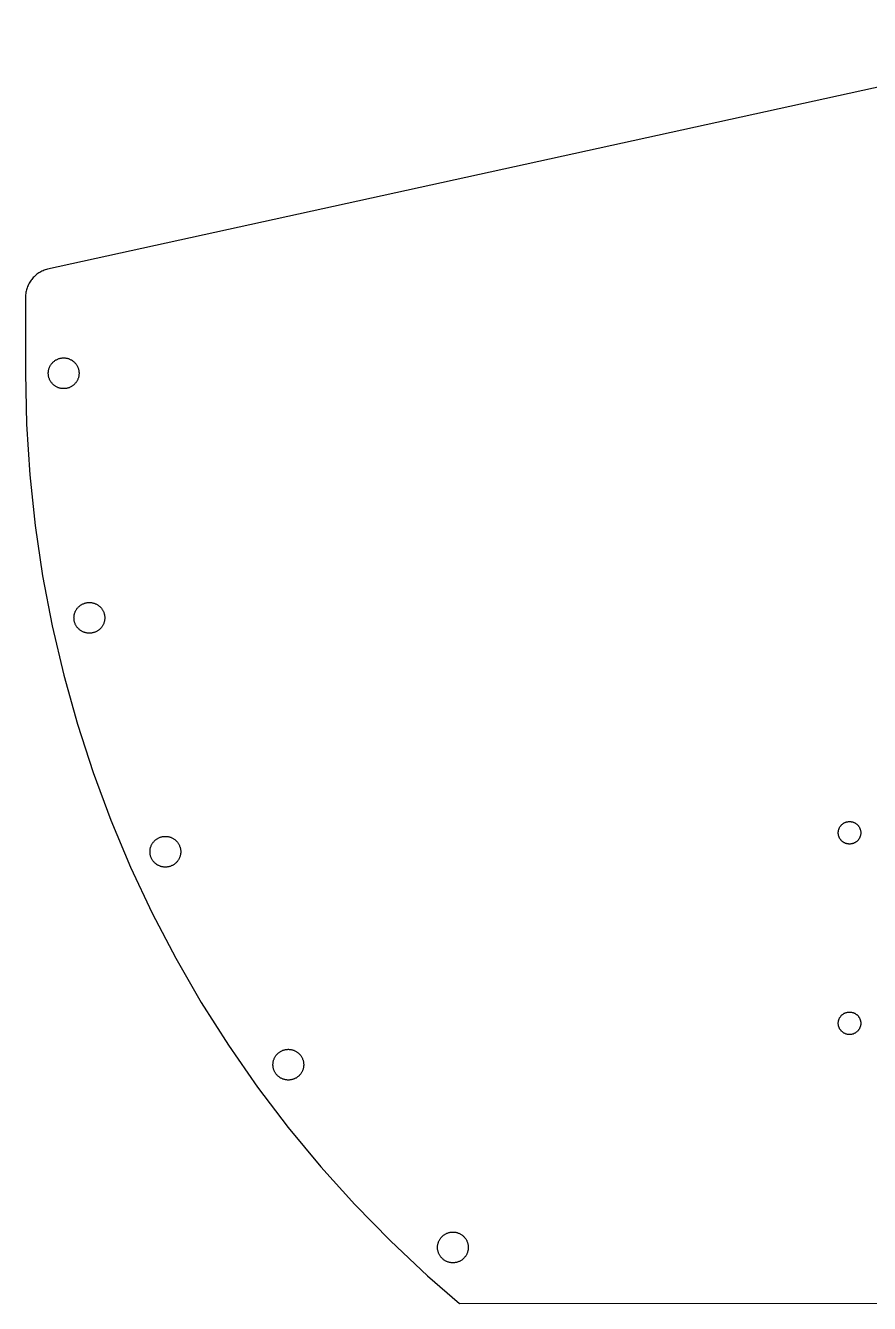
# Model space of a CAD drawing. Header units: metres. Extents: x -6.38 to 2.38, y -4.88 to 1.87.
# Drawn here: x -6.38 to -1.95, y -4.88 to 1.83 of the extents above; entities that cross this region are included whole.
import ezdxf

# ---------------------------------------------------------------- set-up
doc = ezdxf.new("R2010")
doc.units = ezdxf.units.M

msp = doc.modelspace()

# ---------------------------------------------------------------- linework, layer by layer
for p, q in [((-0.4281, 1.8255), (-6.2592, 0.546)), ((-6.2831, 0.5383), (-6.2889, 0.5357)), ((-6.2773, 0.5406), (-6.2831, 0.5383)), ((-6.2713, 0.5426), (-6.2773, 0.5406)), ((-6.2653, 0.5445), (-6.2713, 0.5426)), ((-6.2592, 0.546), (-6.2653, 0.5445)), ((-6.3564, 0.4723), (-6.3593, 0.4667)), ((-6.3533, 0.4777), (-6.3564, 0.4723)), ((-6.3499, 0.483), (-6.3533, 0.4777)), ((-6.3463, 0.4882), (-6.3499, 0.483)), ((-6.3425, 0.4932), (-6.3463, 0.4882)), ((-6.3385, 0.498), (-6.3425, 0.4932)), ((-6.3343, 0.5027), (-6.3385, 0.498)), ((-6.3299, 0.5072), (-6.3343, 0.5027)), ((-6.3254, 0.5115), (-6.3299, 0.5072)), ((-6.3206, 0.5156), (-6.3254, 0.5115)), ((-6.3157, 0.5195), (-6.3206, 0.5156)), ((-6.3106, 0.5232), (-6.3157, 0.5195)), ((-6.3054, 0.5266), (-6.3106, 0.5232)), ((-6.3, 0.5299), (-6.3054, 0.5266)), ((-6.2945, 0.5329), (-6.3, 0.5299)), ((-6.2889, 0.5357), (-6.2945, 0.5329)), ((-6.3749, 0.4063), (-6.375, 0.4)), ((-6.3745, 0.4125), (-6.3749, 0.4063)), ((-6.3738, 0.4188), (-6.3745, 0.4125)), ((-6.3729, 0.425), (-6.3738, 0.4188)), ((-6.3717, 0.4312), (-6.3729, 0.425)), ((-6.3703, 0.4373), (-6.3717, 0.4312)), ((-6.3686, 0.4433), (-6.3703, 0.4373)), ((-6.3666, 0.4493), (-6.3686, 0.4433)), ((-6.3645, 0.4552), (-6.3666, 0.4493)), ((-6.362, 0.461), (-6.3645, 0.4552)), ((-6.3593, 0.4667), (-6.362, 0.461)), ((-6.375, 0.4), (-6.375, 0)), ((-6.221, 0.0663), (-6.2182, 0.0681)), ((-6.2182, 0.0681), (-6.2153, 0.0699)), ((-6.2153, 0.0699), (-6.2124, 0.0715)), ((-6.2124, 0.0715), (-6.2093, 0.073)), ((-6.2093, 0.073), (-6.2063, 0.0744)), ((-6.2063, 0.0744), (-6.2031, 0.0756)), ((-6.2031, 0.0756), (-6.1999, 0.0768)), ((-6.1999, 0.0768), (-6.1967, 0.0777)), ((-6.1967, 0.0777), (-6.1934, 0.0786)), ((-6.1934, 0.0786), (-6.1901, 0.0793)), ((-6.1901, 0.0793), (-6.1868, 0.0798)), ((-6.1868, 0.0798), (-6.1834, 0.0803)), ((-6.1834, 0.0803), (-6.18, 0.0805)), ((-6.18, 0.0805), (-6.1767, 0.0807)), ((-6.1767, 0.0807), (-6.1733, 0.0807)), ((-6.1733, 0.0807), (-6.1699, 0.0805)), ((-6.1699, 0.0805), (-6.1665, 0.0803)), ((-6.1665, 0.0803), (-6.1632, 0.0798)), ((-6.1632, 0.0798), (-6.1599, 0.0793)), ((-6.1599, 0.0793), (-6.1566, 0.0786)), ((-6.1566, 0.0786), (-6.1533, 0.0777)), ((-6.1533, 0.0777), (-6.1501, 0.0768)), ((-6.1501, 0.0768), (-6.1469, 0.0756)), ((-6.1469, 0.0756), (-6.1437, 0.0744)), ((-6.1437, 0.0744), (-6.1406, 0.073)), ((-6.1406, 0.073), (-6.1376, 0.0715)), ((-6.1376, 0.0715), (-6.1346, 0.0699)), ((-6.1346, 0.0699), (-6.1317, 0.0681)), ((-6.1317, 0.0681), (-6.1289, 0.0663)), ((-6.375, 0), (-6.3694, -0.267)), ((-6.2557, 0), (-6.2556, 0.0034)), ((-6.2556, -0.0034), (-6.2557, 0)), ((-6.2556, 0.0034), (-6.2554, 0.0067)), ((-6.2554, 0.0067), (-6.2551, 0.0101)), ((-6.2551, 0.0101), (-6.2546, 0.0135)), ((-6.2546, 0.0135), (-6.2539, 0.0168)), ((-6.2539, 0.0168), (-6.2532, 0.0201)), ((-6.2532, 0.0201), (-6.2523, 0.0233)), ((-6.2523, 0.0233), (-6.2512, 0.0265)), ((-6.2512, 0.0265), (-6.25, 0.0297)), ((-6.25, 0.0297), (-6.2487, 0.0328)), ((-6.2487, 0.0328), (-6.2473, 0.0359)), ((-6.2473, 0.0359), (-6.2457, 0.0389)), ((-6.2457, 0.0389), (-6.244, 0.0418)), ((-6.244, 0.0418), (-6.2422, 0.0447)), ((-6.2422, 0.0447), (-6.2403, 0.0474)), ((-6.2403, 0.0474), (-6.2382, 0.0501)), ((-6.2382, 0.0501), (-6.2361, 0.0527)), ((-6.2361, 0.0527), (-6.2338, 0.0552)), ((-6.2338, 0.0552), (-6.2315, 0.0577)), ((-6.2315, 0.0577), (-6.229, 0.06)), ((-6.229, 0.06), (-6.2264, 0.0622)), ((-6.2264, 0.0622), (-6.2238, 0.0643)), ((-6.2238, 0.0643), (-6.221, 0.0663)), ((-6.1289, 0.0663), (-6.1262, 0.0643)), ((-6.1262, 0.0643), (-6.1235, 0.0622)), ((-6.1235, 0.0622), (-6.121, 0.06)), ((-6.121, 0.06), (-6.1185, 0.0577)), ((-6.1185, 0.0577), (-6.1162, 0.0552)), ((-6.1162, 0.0552), (-6.1139, 0.0527)), ((-6.1139, 0.0527), (-6.1117, 0.0501)), ((-6.1117, 0.0501), (-6.1097, 0.0474)), ((-6.1097, 0.0474), (-6.1078, 0.0447)), ((-6.1078, 0.0447), (-6.106, 0.0418)), ((-6.106, 0.0418), (-6.1043, 0.0389)), ((-6.1043, 0.0389), (-6.1027, 0.0359)), ((-6.1027, 0.0359), (-6.1013, 0.0328)), ((-6.1013, 0.0328), (-6.0999, 0.0297)), ((-6.0999, 0.0297), (-6.0988, 0.0265)), ((-6.0988, 0.0265), (-6.0977, 0.0233)), ((-6.0977, 0.0233), (-6.0968, 0.0201)), ((-6.0968, 0.0201), (-6.096, 0.0168)), ((-6.096, 0.0168), (-6.0954, 0.0135)), ((-6.0954, 0.0135), (-6.0949, 0.0101)), ((-6.0949, 0.0101), (-6.0946, 0.0067)), ((-6.0946, 0.0067), (-6.0944, 0.0034)), ((-6.0944, 0.0034), (-6.0943, 0)), ((-6.0943, 0), (-6.0944, -0.0034)), ((-6.2554, -0.0067), (-6.2556, -0.0034)), ((-6.2551, -0.0101), (-6.2554, -0.0067)), ((-6.2546, -0.0135), (-6.2551, -0.0101)), ((-6.2539, -0.0168), (-6.2546, -0.0135)), ((-6.2532, -0.0201), (-6.2539, -0.0168)), ((-6.2523, -0.0233), (-6.2532, -0.0201)), ((-6.2512, -0.0265), (-6.2523, -0.0233)), ((-6.25, -0.0297), (-6.2512, -0.0265)), ((-6.2487, -0.0328), (-6.25, -0.0297)), ((-6.2473, -0.0359), (-6.2487, -0.0328)), ((-6.2457, -0.0389), (-6.2473, -0.0359)), ((-6.244, -0.0418), (-6.2457, -0.0389)), ((-6.2422, -0.0447), (-6.244, -0.0418)), ((-6.2403, -0.0474), (-6.2422, -0.0447)), ((-6.2382, -0.0501), (-6.2403, -0.0474)), ((-6.2361, -0.0527), (-6.2382, -0.0501)), ((-6.2338, -0.0552), (-6.2361, -0.0527)), ((-6.2315, -0.0577), (-6.2338, -0.0552)), ((-6.229, -0.06), (-6.2315, -0.0577)), ((-6.2264, -0.0622), (-6.229, -0.06)), ((-6.2238, -0.0643), (-6.2264, -0.0622)), ((-6.221, -0.0663), (-6.2238, -0.0643)), ((-6.2182, -0.0681), (-6.221, -0.0663)), ((-6.1289, -0.0663), (-6.1317, -0.0681)), ((-6.1262, -0.0643), (-6.1289, -0.0663)), ((-6.1235, -0.0622), (-6.1262, -0.0643)), ((-6.121, -0.06), (-6.1235, -0.0622)), ((-6.1185, -0.0577), (-6.121, -0.06)), ((-6.1162, -0.0552), (-6.1185, -0.0577)), ((-6.1139, -0.0527), (-6.1162, -0.0552)), ((-6.1117, -0.0501), (-6.1139, -0.0527)), ((-6.1097, -0.0474), (-6.1117, -0.0501)), ((-6.1078, -0.0447), (-6.1097, -0.0474)), ((-6.106, -0.0418), (-6.1078, -0.0447)), ((-6.1043, -0.0389), (-6.106, -0.0418)), ((-6.1027, -0.0359), (-6.1043, -0.0389)), ((-6.1013, -0.0328), (-6.1027, -0.0359)), ((-6.0999, -0.0297), (-6.1013, -0.0328)), ((-6.0988, -0.0265), (-6.0999, -0.0297)), ((-6.0977, -0.0233), (-6.0988, -0.0265)), ((-6.0968, -0.0201), (-6.0977, -0.0233)), ((-6.096, -0.0168), (-6.0968, -0.0201)), ((-6.0954, -0.0135), (-6.096, -0.0168)), ((-6.0949, -0.0101), (-6.0954, -0.0135)), ((-6.0946, -0.0067), (-6.0949, -0.0101)), ((-6.0944, -0.0034), (-6.0946, -0.0067)), ((-6.2153, -0.0699), (-6.2182, -0.0681)), ((-6.2124, -0.0715), (-6.2153, -0.0699)), ((-6.2093, -0.073), (-6.2124, -0.0715)), ((-6.2063, -0.0744), (-6.2093, -0.073)), ((-6.2031, -0.0756), (-6.2063, -0.0744)), ((-6.1999, -0.0768), (-6.2031, -0.0756)), ((-6.1967, -0.0777), (-6.1999, -0.0768)), ((-6.1934, -0.0786), (-6.1967, -0.0777)), ((-6.1901, -0.0793), (-6.1934, -0.0786)), ((-6.1868, -0.0798), (-6.1901, -0.0793)), ((-6.1834, -0.0803), (-6.1868, -0.0798)), ((-6.18, -0.0805), (-6.1834, -0.0803)), ((-6.1767, -0.0807), (-6.18, -0.0805)), ((-6.1733, -0.0807), (-6.1767, -0.0807)), ((-6.1699, -0.0805), (-6.1733, -0.0807)), ((-6.1665, -0.0803), (-6.1699, -0.0805)), ((-6.1632, -0.0798), (-6.1665, -0.0803)), ((-6.1599, -0.0793), (-6.1632, -0.0798)), ((-6.1566, -0.0786), (-6.1599, -0.0793)), ((-6.1533, -0.0777), (-6.1566, -0.0786)), ((-6.1501, -0.0768), (-6.1533, -0.0777)), ((-6.1469, -0.0756), (-6.1501, -0.0768)), ((-6.1437, -0.0744), (-6.1469, -0.0756)), ((-6.1406, -0.073), (-6.1437, -0.0744)), ((-6.1376, -0.0715), (-6.1406, -0.073)), ((-6.1346, -0.0699), (-6.1376, -0.0715)), ((-6.1317, -0.0681), (-6.1346, -0.0699)), ((-6.3694, -0.267), (-6.3526, -0.5334)), ((-6.3526, -0.5334), (-6.3247, -0.799)), ((-6.3247, -0.799), (-6.2857, -1.0631)), ((-6.2857, -1.0631), (-6.2357, -1.3254)), ((-6.0682, -1.2082), (-6.065, -1.2071)), ((-6.065, -1.2071), (-6.0617, -1.2061)), ((-6.0617, -1.2061), (-6.0585, -1.2053)), ((-6.0585, -1.2053), (-6.0552, -1.2046)), ((-6.0552, -1.2046), (-6.0518, -1.204)), ((-6.0518, -1.204), (-6.0485, -1.2036)), ((-6.0485, -1.2036), (-6.0451, -1.2033)), ((-6.0451, -1.2033), (-6.0418, -1.2032)), ((-6.0418, -1.2032), (-6.0384, -1.2032)), ((-6.0384, -1.2032), (-6.035, -1.2033)), ((-6.035, -1.2033), (-6.0316, -1.2036)), ((-6.0316, -1.2036), (-6.0283, -1.204)), ((-6.0283, -1.204), (-6.0249, -1.2046)), ((-6.0249, -1.2046), (-6.0216, -1.2053)), ((-6.0216, -1.2053), (-6.0184, -1.2061)), ((-6.0184, -1.2061), (-6.0151, -1.2071)), ((-6.0151, -1.2071), (-6.0119, -1.2082)), ((-6.1205, -1.2771), (-6.1201, -1.2737)), ((-6.1201, -1.2737), (-6.1196, -1.2704)), ((-6.1196, -1.2704), (-6.119, -1.2671)), ((-6.119, -1.2671), (-6.1182, -1.2638)), ((-6.1182, -1.2638), (-6.1173, -1.2605)), ((-6.1173, -1.2605), (-6.1163, -1.2573)), ((-6.1163, -1.2573), (-6.1151, -1.2541)), ((-6.1151, -1.2541), (-6.1138, -1.251)), ((-6.1138, -1.251), (-6.1124, -1.248)), ((-6.1124, -1.248), (-6.1108, -1.245)), ((-6.1108, -1.245), (-6.1091, -1.242)), ((-6.1091, -1.242), (-6.1073, -1.2392)), ((-6.1073, -1.2392), (-6.1053, -1.2364)), ((-6.1053, -1.2364), (-6.1033, -1.2337)), ((-6.1033, -1.2337), (-6.1011, -1.2311)), ((-6.1011, -1.2311), (-6.0989, -1.2286)), ((-6.0989, -1.2286), (-6.0965, -1.2262)), ((-6.0965, -1.2262), (-6.0941, -1.2239)), ((-6.0941, -1.2239), (-6.0915, -1.2217)), ((-6.0915, -1.2217), (-6.0888, -1.2196)), ((-6.0888, -1.2196), (-6.0861, -1.2176)), ((-6.0861, -1.2176), (-6.0833, -1.2157)), ((-6.0833, -1.2157), (-6.0804, -1.214)), ((-6.0804, -1.214), (-6.0774, -1.2123)), ((-6.0774, -1.2123), (-6.0744, -1.2108)), ((-6.0744, -1.2108), (-6.0713, -1.2094)), ((-6.0713, -1.2094), (-6.0682, -1.2082)), ((-6.0119, -1.2082), (-6.0088, -1.2094)), ((-6.0088, -1.2094), (-6.0057, -1.2108)), ((-6.0057, -1.2108), (-6.0027, -1.2123)), ((-6.0027, -1.2123), (-5.9997, -1.214)), ((-5.9997, -1.214), (-5.9968, -1.2157)), ((-5.9968, -1.2157), (-5.994, -1.2176)), ((-5.994, -1.2176), (-5.9913, -1.2196)), ((-5.9913, -1.2196), (-5.9886, -1.2217)), ((-5.9886, -1.2217), (-5.986, -1.2239)), ((-5.986, -1.2239), (-5.9836, -1.2262)), ((-5.9836, -1.2262), (-5.9812, -1.2286)), ((-5.9812, -1.2286), (-5.979, -1.2311)), ((-5.979, -1.2311), (-5.9768, -1.2337)), ((-5.9768, -1.2337), (-5.9748, -1.2364)), ((-5.9748, -1.2364), (-5.9728, -1.2392)), ((-5.9728, -1.2392), (-5.971, -1.242)), ((-5.971, -1.242), (-5.9693, -1.245)), ((-5.9693, -1.245), (-5.9678, -1.248)), ((-5.9678, -1.248), (-5.9663, -1.251)), ((-5.9663, -1.251), (-5.965, -1.2541)), ((-5.965, -1.2541), (-5.9638, -1.2573)), ((-5.9638, -1.2573), (-5.9628, -1.2605)), ((-5.9628, -1.2605), (-5.9619, -1.2638)), ((-5.9619, -1.2638), (-5.9611, -1.2671)), ((-5.9611, -1.2671), (-5.9605, -1.2704)), ((-5.9605, -1.2704), (-5.96, -1.2737)), ((-5.96, -1.2737), (-5.9596, -1.2771)), ((-6.2357, -1.3254), (-6.1747, -1.5854)), ((-6.1208, -1.2838), (-6.1207, -1.2805)), ((-6.1207, -1.2872), (-6.1208, -1.2838)), ((-6.1207, -1.2805), (-6.1205, -1.2771)), ((-6.1205, -1.2906), (-6.1207, -1.2872)), ((-6.1201, -1.294), (-6.1205, -1.2906)), ((-6.1196, -1.2973), (-6.1201, -1.294)), ((-6.119, -1.3006), (-6.1196, -1.2973)), ((-6.1182, -1.3039), (-6.119, -1.3006)), ((-6.1173, -1.3072), (-6.1182, -1.3039)), ((-6.1163, -1.3104), (-6.1173, -1.3072)), ((-6.1151, -1.3135), (-6.1163, -1.3104)), ((-6.1138, -1.3167), (-6.1151, -1.3135)), ((-6.1124, -1.3197), (-6.1138, -1.3167)), ((-6.1108, -1.3227), (-6.1124, -1.3197)), ((-6.1091, -1.3256), (-6.1108, -1.3227)), ((-6.1073, -1.3285), (-6.1091, -1.3256)), ((-6.1053, -1.3313), (-6.1073, -1.3285)), ((-6.1033, -1.334), (-6.1053, -1.3313)), ((-6.1011, -1.3366), (-6.1033, -1.334)), ((-6.0989, -1.3391), (-6.1011, -1.3366)), ((-6.0965, -1.3415), (-6.0989, -1.3391)), ((-6.0941, -1.3438), (-6.0965, -1.3415)), ((-5.9836, -1.3415), (-5.986, -1.3438)), ((-5.9812, -1.3391), (-5.9836, -1.3415)), ((-5.979, -1.3366), (-5.9812, -1.3391)), ((-5.9768, -1.334), (-5.979, -1.3366)), ((-5.9748, -1.3313), (-5.9768, -1.334)), ((-5.9728, -1.3285), (-5.9748, -1.3313)), ((-5.971, -1.3256), (-5.9728, -1.3285)), ((-5.9693, -1.3227), (-5.971, -1.3256)), ((-5.9678, -1.3197), (-5.9693, -1.3227)), ((-5.9663, -1.3167), (-5.9678, -1.3197)), ((-5.965, -1.3135), (-5.9663, -1.3167)), ((-5.9638, -1.3104), (-5.965, -1.3135)), ((-5.9628, -1.3072), (-5.9638, -1.3104)), ((-5.9619, -1.3039), (-5.9628, -1.3072)), ((-5.9611, -1.3006), (-5.9619, -1.3039)), ((-5.9605, -1.2973), (-5.9611, -1.3006)), ((-5.96, -1.294), (-5.9605, -1.2973)), ((-5.9596, -1.2906), (-5.96, -1.294)), ((-5.9596, -1.2771), (-5.9594, -1.2805)), ((-5.9594, -1.2872), (-5.9596, -1.2906)), ((-5.9594, -1.2805), (-5.9593, -1.2838)), ((-5.9593, -1.2838), (-5.9594, -1.2872)), ((-6.0915, -1.346), (-6.0941, -1.3438)), ((-6.0888, -1.3481), (-6.0915, -1.346)), ((-6.0861, -1.3501), (-6.0888, -1.3481)), ((-6.0833, -1.352), (-6.0861, -1.3501)), ((-6.0804, -1.3537), (-6.0833, -1.352)), ((-6.0774, -1.3554), (-6.0804, -1.3537)), ((-6.0744, -1.3569), (-6.0774, -1.3554)), ((-6.0713, -1.3582), (-6.0744, -1.3569)), ((-6.0682, -1.3595), (-6.0713, -1.3582)), ((-6.065, -1.3606), (-6.0682, -1.3595)), ((-6.0617, -1.3616), (-6.065, -1.3606)), ((-6.0585, -1.3624), (-6.0617, -1.3616)), ((-6.0552, -1.3631), (-6.0585, -1.3624)), ((-6.0518, -1.3637), (-6.0552, -1.3631)), ((-6.0485, -1.3641), (-6.0518, -1.3637)), ((-6.0451, -1.3644), (-6.0485, -1.3641)), ((-6.0418, -1.3645), (-6.0451, -1.3644)), ((-6.0384, -1.3645), (-6.0418, -1.3645)), ((-6.035, -1.3644), (-6.0384, -1.3645)), ((-6.0316, -1.3641), (-6.035, -1.3644)), ((-6.0283, -1.3637), (-6.0316, -1.3641)), ((-6.0249, -1.3631), (-6.0283, -1.3637)), ((-6.0216, -1.3624), (-6.0249, -1.3631)), ((-6.0184, -1.3616), (-6.0216, -1.3624)), ((-6.0151, -1.3606), (-6.0184, -1.3616)), ((-6.0119, -1.3595), (-6.0151, -1.3606)), ((-6.0088, -1.3582), (-6.0119, -1.3595)), ((-6.0057, -1.3569), (-6.0088, -1.3582)), ((-6.0027, -1.3554), (-6.0057, -1.3569)), ((-5.9997, -1.3537), (-6.0027, -1.3554)), ((-5.9968, -1.352), (-5.9997, -1.3537)), ((-5.994, -1.3501), (-5.9968, -1.352)), ((-5.9913, -1.3481), (-5.994, -1.3501)), ((-5.9886, -1.346), (-5.9913, -1.3481)), ((-5.986, -1.3438), (-5.9886, -1.346)), ((-6.1747, -1.5854), (-6.1029, -1.8426)), ((-6.1029, -1.8426), (-6.0204, -2.0965)), ((-6.0204, -2.0965), (-5.9273, -2.3468)), ((-5.9273, -2.3468), (-5.8238, -2.5929)), ((-2.109, -2.4098), (-2.1088, -2.4074)), ((-2.109, -2.4123), (-2.109, -2.4098)), ((-2.109, -2.4148), (-2.109, -2.4123)), ((-2.1088, -2.4172), (-2.109, -2.4148)), ((-2.1088, -2.4074), (-2.1086, -2.4049)), ((-2.1086, -2.4049), (-2.1082, -2.4024)), ((-2.1082, -2.4024), (-2.1078, -2.4)), ((-2.1078, -2.4), (-2.1072, -2.3976)), ((-2.1072, -2.3976), (-2.1065, -2.3952)), ((-2.1065, -2.3952), (-2.1058, -2.3929)), ((-2.1058, -2.3929), (-2.1049, -2.3906)), ((-2.1049, -2.3906), (-2.1039, -2.3883)), ((-2.1039, -2.3883), (-2.1029, -2.386)), ((-2.1029, -2.386), (-2.1018, -2.3838)), ((-2.1018, -2.3838), (-2.1005, -2.3817)), ((-2.1005, -2.3817), (-2.0992, -2.3796)), ((-2.0992, -2.3796), (-2.0978, -2.3776)), ((-2.0978, -2.3776), (-2.0963, -2.3756)), ((-2.0963, -2.3756), (-2.0947, -2.3737)), ((-2.0947, -2.3737), (-2.093, -2.3719)), ((-2.093, -2.3719), (-2.0913, -2.3701)), ((-2.0913, -2.3701), (-2.0895, -2.3684)), ((-2.0895, -2.3684), (-2.0876, -2.3668)), ((-2.0876, -2.3668), (-2.0857, -2.3653)), ((-2.0857, -2.3653), (-2.0837, -2.3638)), ((-2.0837, -2.3638), (-2.0816, -2.3624)), ((-2.0816, -2.3624), (-2.0795, -2.3611)), ((-2.0795, -2.3611), (-2.0774, -2.3599)), ((-2.0774, -2.3599), (-2.0751, -2.3589)), ((-2.0751, -2.3589), (-2.0729, -2.3579)), ((-2.0729, -2.3579), (-2.0706, -2.3569)), ((-2.0706, -2.3569), (-2.0682, -2.3561)), ((-2.0682, -2.3561), (-2.0659, -2.3554)), ((-2.0659, -2.3554), (-2.0635, -2.3548)), ((-2.0635, -2.3548), (-2.0611, -2.3543)), ((-2.0611, -2.3543), (-2.0586, -2.3539)), ((-2.0586, -2.3539), (-2.0562, -2.3536)), ((-2.0562, -2.3536), (-2.0537, -2.3533)), ((-2.0537, -2.3533), (-2.0512, -2.3533)), ((-2.0512, -2.3533), (-2.0488, -2.3533)), ((-2.0488, -2.3533), (-2.0463, -2.3533)), ((-2.0463, -2.3533), (-2.0438, -2.3536)), ((-2.0438, -2.3536), (-2.0414, -2.3539)), ((-2.0414, -2.3539), (-2.0389, -2.3543)), ((-2.0389, -2.3543), (-2.0365, -2.3548)), ((-2.0365, -2.3548), (-2.0341, -2.3554)), ((-2.0341, -2.3554), (-2.0317, -2.3561)), ((-2.0317, -2.3561), (-2.0294, -2.3569)), ((-2.0294, -2.3569), (-2.0271, -2.3579)), ((-2.0271, -2.3579), (-2.0248, -2.3589)), ((-2.0248, -2.3589), (-2.0226, -2.3599)), ((-2.0226, -2.3599), (-2.0205, -2.3611)), ((-2.0205, -2.3611), (-2.0184, -2.3624)), ((-2.0184, -2.3624), (-2.0163, -2.3638)), ((-2.0163, -2.3638), (-2.0143, -2.3653)), ((-2.0143, -2.3653), (-2.0123, -2.3668)), ((-2.0123, -2.3668), (-2.0105, -2.3684)), ((-2.0105, -2.3684), (-2.0087, -2.3701)), ((-2.0087, -2.3701), (-2.0069, -2.3719)), ((-2.0069, -2.3719), (-2.0053, -2.3737)), ((-2.0053, -2.3737), (-2.0037, -2.3756)), ((-2.0037, -2.3756), (-2.0022, -2.3776)), ((-2.0022, -2.3776), (-2.0008, -2.3796)), ((-2.0008, -2.3796), (-1.9995, -2.3817)), ((-1.9995, -2.3817), (-1.9983, -2.3838)), ((-1.9983, -2.3838), (-1.9971, -2.386)), ((-1.9971, -2.386), (-1.9961, -2.3883)), ((-1.9961, -2.3883), (-1.9951, -2.3906)), ((-1.9951, -2.3906), (-1.9942, -2.3929)), ((-1.9942, -2.3929), (-1.9934, -2.3952)), ((-1.9934, -2.3952), (-1.9928, -2.3976)), ((-1.9928, -2.3976), (-1.9922, -2.4)), ((-1.9922, -2.4), (-1.9918, -2.4024)), ((-1.9918, -2.4024), (-1.9914, -2.4049)), ((-1.9914, -2.4049), (-1.9911, -2.4074)), ((-1.9911, -2.4074), (-1.991, -2.4098)), ((-1.991, -2.4148), (-1.9911, -2.4172)), ((-1.991, -2.4098), (-1.9909, -2.4123)), ((-1.9909, -2.4123), (-1.991, -2.4148)), ((-5.7174, -2.4851), (-5.7162, -2.4819)), ((-5.7162, -2.4819), (-5.7149, -2.4788)), ((-5.7149, -2.4788), (-5.7134, -2.4757)), ((-5.7134, -2.4757), (-5.7119, -2.4727)), ((-5.7119, -2.4727), (-5.7102, -2.4698)), ((-5.7102, -2.4698), (-5.7084, -2.4669)), ((-5.7084, -2.4669), (-5.7064, -2.4642)), ((-5.7064, -2.4642), (-5.7044, -2.4615)), ((-5.7044, -2.4615), (-5.7022, -2.4588)), ((-5.7022, -2.4588), (-5.7, -2.4563)), ((-5.7, -2.4563), (-5.6976, -2.4539)), ((-5.6976, -2.4539), (-5.6951, -2.4516)), ((-5.6951, -2.4516), (-5.6926, -2.4494)), ((-5.6926, -2.4494), (-5.6899, -2.4473)), ((-5.6899, -2.4473), (-5.6872, -2.4453)), ((-5.6872, -2.4453), (-5.6844, -2.4434)), ((-5.6844, -2.4434), (-5.6815, -2.4417)), ((-5.6815, -2.4417), (-5.6785, -2.4401)), ((-5.6785, -2.4401), (-5.6755, -2.4386)), ((-5.6755, -2.4386), (-5.6724, -2.4372)), ((-5.6724, -2.4372), (-5.6693, -2.4359)), ((-5.6693, -2.4359), (-5.6661, -2.4348)), ((-5.6661, -2.4348), (-5.6628, -2.4339)), ((-5.6628, -2.4339), (-5.6596, -2.433)), ((-5.6596, -2.433), (-5.6563, -2.4323)), ((-5.6563, -2.4323), (-5.6529, -2.4318)), ((-5.6529, -2.4318), (-5.6496, -2.4313)), ((-5.6496, -2.4313), (-5.6462, -2.431)), ((-5.6462, -2.431), (-5.6428, -2.4309)), ((-5.6428, -2.4309), (-5.6395, -2.4309)), ((-5.6395, -2.4309), (-5.6361, -2.431)), ((-5.6361, -2.431), (-5.6327, -2.4313)), ((-5.6327, -2.4313), (-5.6293, -2.4318)), ((-5.6293, -2.4318), (-5.626, -2.4323)), ((-5.626, -2.4323), (-5.6227, -2.433)), ((-5.6227, -2.433), (-5.6194, -2.4339)), ((-5.6194, -2.4339), (-5.6162, -2.4348)), ((-5.6162, -2.4348), (-5.613, -2.4359)), ((-5.613, -2.4359), (-5.6099, -2.4372)), ((-5.6099, -2.4372), (-5.6068, -2.4386)), ((-5.6068, -2.4386), (-5.6037, -2.4401)), ((-5.6037, -2.4401), (-5.6008, -2.4417)), ((-5.6008, -2.4417), (-5.5979, -2.4434)), ((-5.5979, -2.4434), (-5.5951, -2.4453)), ((-5.5951, -2.4453), (-5.5923, -2.4473)), ((-5.5923, -2.4473), (-5.5897, -2.4494)), ((-5.5897, -2.4494), (-5.5871, -2.4516)), ((-5.5871, -2.4516), (-5.5847, -2.4539)), ((-5.5847, -2.4539), (-5.5823, -2.4563)), ((-5.5823, -2.4563), (-5.58, -2.4588)), ((-5.58, -2.4588), (-5.5779, -2.4615)), ((-5.5779, -2.4615), (-5.5758, -2.4642)), ((-5.5758, -2.4642), (-5.5739, -2.4669)), ((-5.5739, -2.4669), (-5.5721, -2.4698)), ((-5.5721, -2.4698), (-5.5704, -2.4727)), ((-5.5704, -2.4727), (-5.5689, -2.4757)), ((-5.5689, -2.4757), (-5.5674, -2.4788)), ((-5.5674, -2.4788), (-5.5661, -2.4819)), ((-5.5661, -2.4819), (-5.5649, -2.4851)), ((-2.1086, -2.4197), (-2.1088, -2.4172)), ((-2.1082, -2.4221), (-2.1086, -2.4197)), ((-2.1078, -2.4246), (-2.1082, -2.4221)), ((-2.1072, -2.427), (-2.1078, -2.4246)), ((-2.1065, -2.4294), (-2.1072, -2.427)), ((-2.1058, -2.4317), (-2.1065, -2.4294)), ((-2.1049, -2.434), (-2.1058, -2.4317)), ((-2.1039, -2.4363), (-2.1049, -2.434)), ((-2.1029, -2.4386), (-2.1039, -2.4363)), ((-2.1018, -2.4407), (-2.1029, -2.4386)), ((-2.1005, -2.4429), (-2.1018, -2.4407)), ((-2.0992, -2.445), (-2.1005, -2.4429)), ((-2.0978, -2.447), (-2.0992, -2.445)), ((-2.0963, -2.449), (-2.0978, -2.447)), ((-2.0947, -2.4509), (-2.0963, -2.449)), ((-2.093, -2.4527), (-2.0947, -2.4509)), ((-2.0913, -2.4545), (-2.093, -2.4527)), ((-2.0895, -2.4562), (-2.0913, -2.4545)), ((-2.0876, -2.4578), (-2.0895, -2.4562)), ((-2.0857, -2.4593), (-2.0876, -2.4578)), ((-2.0837, -2.4608), (-2.0857, -2.4593)), ((-2.0816, -2.4622), (-2.0837, -2.4608)), ((-2.0795, -2.4634), (-2.0816, -2.4622)), ((-2.0774, -2.4646), (-2.0795, -2.4634)), ((-2.0751, -2.4657), (-2.0774, -2.4646)), ((-2.0729, -2.4667), (-2.0751, -2.4657)), ((-2.0706, -2.4676), (-2.0729, -2.4667)), ((-2.0682, -2.4685), (-2.0706, -2.4676)), ((-2.0659, -2.4692), (-2.0682, -2.4685)), ((-2.0635, -2.4698), (-2.0659, -2.4692)), ((-2.0611, -2.4703), (-2.0635, -2.4698)), ((-2.0586, -2.4707), (-2.0611, -2.4703)), ((-2.0562, -2.471), (-2.0586, -2.4707)), ((-2.0537, -2.4712), (-2.0562, -2.471)), ((-2.0512, -2.4713), (-2.0537, -2.4712)), ((-2.0488, -2.4713), (-2.0512, -2.4713)), ((-2.0463, -2.4712), (-2.0488, -2.4713)), ((-2.0438, -2.471), (-2.0463, -2.4712)), ((-2.0414, -2.4707), (-2.0438, -2.471)), ((-2.0389, -2.4703), (-2.0414, -2.4707)), ((-2.0365, -2.4698), (-2.0389, -2.4703)), ((-2.0341, -2.4692), (-2.0365, -2.4698)), ((-2.0317, -2.4685), (-2.0341, -2.4692)), ((-2.0294, -2.4676), (-2.0317, -2.4685)), ((-2.0271, -2.4667), (-2.0294, -2.4676)), ((-2.0248, -2.4657), (-2.0271, -2.4667)), ((-2.0226, -2.4646), (-2.0248, -2.4657)), ((-2.0205, -2.4634), (-2.0226, -2.4646)), ((-2.0184, -2.4622), (-2.0205, -2.4634)), ((-2.0163, -2.4608), (-2.0184, -2.4622)), ((-2.0143, -2.4593), (-2.0163, -2.4608)), ((-2.0123, -2.4578), (-2.0143, -2.4593)), ((-2.0105, -2.4562), (-2.0123, -2.4578)), ((-2.0087, -2.4545), (-2.0105, -2.4562)), ((-2.0069, -2.4527), (-2.0087, -2.4545)), ((-2.0053, -2.4509), (-2.0069, -2.4527)), ((-2.0037, -2.449), (-2.0053, -2.4509)), ((-2.0022, -2.447), (-2.0037, -2.449)), ((-2.0008, -2.445), (-2.0022, -2.447)), ((-1.9995, -2.4429), (-2.0008, -2.445)), ((-1.9983, -2.4407), (-1.9995, -2.4429)), ((-1.9971, -2.4386), (-1.9983, -2.4407)), ((-1.9961, -2.4363), (-1.9971, -2.4386)), ((-1.9951, -2.434), (-1.9961, -2.4363)), ((-1.9942, -2.4317), (-1.9951, -2.434)), ((-1.9934, -2.4294), (-1.9942, -2.4317)), ((-1.9928, -2.427), (-1.9934, -2.4294)), ((-1.9922, -2.4246), (-1.9928, -2.427)), ((-1.9918, -2.4221), (-1.9922, -2.4246)), ((-1.9914, -2.4197), (-1.9918, -2.4221)), ((-1.9911, -2.4172), (-1.9914, -2.4197)), ((-5.7218, -2.5082), (-5.7216, -2.5048)), ((-5.7218, -2.5116), (-5.7218, -2.5082)), ((-5.7218, -2.515), (-5.7218, -2.5116)), ((-5.7216, -2.5183), (-5.7218, -2.515)), ((-5.7216, -2.5048), (-5.7212, -2.5015)), ((-5.7212, -2.5217), (-5.7216, -2.5183)), ((-5.7212, -2.5015), (-5.7207, -2.4981)), ((-5.7207, -2.525), (-5.7212, -2.5217)), ((-5.7207, -2.4981), (-5.7201, -2.4948)), ((-5.7201, -2.5284), (-5.7207, -2.525)), ((-5.7201, -2.4948), (-5.7193, -2.4915)), ((-5.7193, -2.5317), (-5.7201, -2.5284)), ((-5.7193, -2.4915), (-5.7184, -2.4883)), ((-5.7184, -2.5349), (-5.7193, -2.5317)), ((-5.7184, -2.4883), (-5.7174, -2.4851)), ((-5.7174, -2.5381), (-5.7184, -2.5349)), ((-5.7162, -2.5413), (-5.7174, -2.5381)), ((-5.7149, -2.5444), (-5.7162, -2.5413)), ((-5.7134, -2.5475), (-5.7149, -2.5444)), ((-5.7119, -2.5505), (-5.7134, -2.5475)), ((-5.5689, -2.5475), (-5.5704, -2.5505)), ((-5.5674, -2.5444), (-5.5689, -2.5475)), ((-5.5661, -2.5413), (-5.5674, -2.5444)), ((-5.5649, -2.5381), (-5.5661, -2.5413)), ((-5.5649, -2.4851), (-5.5639, -2.4883)), ((-5.5639, -2.5349), (-5.5649, -2.5381)), ((-5.5639, -2.4883), (-5.563, -2.4915)), ((-5.563, -2.5317), (-5.5639, -2.5349)), ((-5.563, -2.4915), (-5.5622, -2.4948)), ((-5.5622, -2.5284), (-5.563, -2.5317)), ((-5.5622, -2.4948), (-5.5616, -2.4981)), ((-5.5616, -2.525), (-5.5622, -2.5284)), ((-5.5616, -2.4981), (-5.5611, -2.5015)), ((-5.5611, -2.5217), (-5.5616, -2.525)), ((-5.5611, -2.5015), (-5.5607, -2.5048)), ((-5.5607, -2.5183), (-5.5611, -2.5217)), ((-5.5607, -2.5048), (-5.5605, -2.5082)), ((-5.5605, -2.515), (-5.5607, -2.5183)), ((-5.5605, -2.5082), (-5.5604, -2.5116)), ((-5.5604, -2.5116), (-5.5605, -2.515)), ((-5.8238, -2.5929), (-5.7102, -2.8346)), ((-5.7102, -2.5534), (-5.7119, -2.5505)), ((-5.7084, -2.5563), (-5.7102, -2.5534)), ((-5.7064, -2.559), (-5.7084, -2.5563)), ((-5.7044, -2.5617), (-5.7064, -2.559)), ((-5.7022, -2.5643), (-5.7044, -2.5617)), ((-5.7, -2.5668), (-5.7022, -2.5643)), ((-5.6976, -2.5693), (-5.7, -2.5668)), ((-5.6951, -2.5716), (-5.6976, -2.5693)), ((-5.6926, -2.5738), (-5.6951, -2.5716)), ((-5.6899, -2.5759), (-5.6926, -2.5738)), ((-5.6872, -2.5779), (-5.6899, -2.5759)), ((-5.6844, -2.5797), (-5.6872, -2.5779)), ((-5.6815, -2.5815), (-5.6844, -2.5797)), ((-5.6785, -2.5831), (-5.6815, -2.5815)), ((-5.6755, -2.5846), (-5.6785, -2.5831)), ((-5.6724, -2.586), (-5.6755, -2.5846)), ((-5.6693, -2.5872), (-5.6724, -2.586)), ((-5.6661, -2.5884), (-5.6693, -2.5872)), ((-5.6628, -2.5893), (-5.6661, -2.5884)), ((-5.6596, -2.5902), (-5.6628, -2.5893)), ((-5.6563, -2.5909), (-5.6596, -2.5902)), ((-5.6529, -2.5914), (-5.6563, -2.5909)), ((-5.6496, -2.5919), (-5.6529, -2.5914)), ((-5.6462, -2.5922), (-5.6496, -2.5919)), ((-5.6428, -2.5923), (-5.6462, -2.5922)), ((-5.6395, -2.5923), (-5.6428, -2.5923)), ((-5.6361, -2.5922), (-5.6395, -2.5923)), ((-5.6327, -2.5919), (-5.6361, -2.5922)), ((-5.6293, -2.5914), (-5.6327, -2.5919)), ((-5.626, -2.5909), (-5.6293, -2.5914)), ((-5.6227, -2.5902), (-5.626, -2.5909)), ((-5.6194, -2.5893), (-5.6227, -2.5902)), ((-5.6162, -2.5884), (-5.6194, -2.5893)), ((-5.613, -2.5872), (-5.6162, -2.5884)), ((-5.6099, -2.586), (-5.613, -2.5872)), ((-5.6068, -2.5846), (-5.6099, -2.586)), ((-5.6037, -2.5831), (-5.6068, -2.5846)), ((-5.6008, -2.5815), (-5.6037, -2.5831)), ((-5.5979, -2.5797), (-5.6008, -2.5815)), ((-5.5951, -2.5779), (-5.5979, -2.5797)), ((-5.5923, -2.5759), (-5.5951, -2.5779)), ((-5.5897, -2.5738), (-5.5923, -2.5759)), ((-5.5871, -2.5716), (-5.5897, -2.5738)), ((-5.5847, -2.5693), (-5.5871, -2.5716)), ((-5.5823, -2.5668), (-5.5847, -2.5693)), ((-5.58, -2.5643), (-5.5823, -2.5668)), ((-5.5779, -2.5617), (-5.58, -2.5643)), ((-5.5758, -2.559), (-5.5779, -2.5617)), ((-5.5739, -2.5563), (-5.5758, -2.559)), ((-5.5721, -2.5534), (-5.5739, -2.5563)), ((-5.5704, -2.5505), (-5.5721, -2.5534)), ((-5.7102, -2.8346), (-5.5864, -3.0712)), ((-5.5864, -3.0712), (-5.4529, -3.3024)), ((-5.4529, -3.3024), (-5.3099, -3.5279)), ((-2.0611, -3.3543), (-2.0586, -3.3539)), ((-2.0586, -3.3539), (-2.0562, -3.3536)), ((-2.0562, -3.3536), (-2.0537, -3.3533)), ((-2.0537, -3.3533), (-2.0512, -3.3533)), ((-2.0512, -3.3533), (-2.0488, -3.3533)), ((-2.0488, -3.3533), (-2.0463, -3.3533)), ((-2.0463, -3.3533), (-2.0438, -3.3536)), ((-2.0438, -3.3536), (-2.0414, -3.3539)), ((-2.0414, -3.3539), (-2.0389, -3.3543)), ((-2.109, -3.4098), (-2.1088, -3.4074)), ((-2.109, -3.4123), (-2.109, -3.4098)), ((-2.109, -3.4148), (-2.109, -3.4123)), ((-2.1088, -3.4172), (-2.109, -3.4148)), ((-2.1088, -3.4074), (-2.1086, -3.4049)), ((-2.1086, -3.4197), (-2.1088, -3.4172)), ((-2.1086, -3.4049), (-2.1082, -3.4024)), ((-2.1082, -3.4221), (-2.1086, -3.4197)), ((-2.1082, -3.4024), (-2.1078, -3.4)), ((-2.1078, -3.4), (-2.1072, -3.3976)), ((-2.1072, -3.3976), (-2.1065, -3.3952)), ((-2.1065, -3.3952), (-2.1058, -3.3929)), ((-2.1058, -3.3929), (-2.1049, -3.3906)), ((-2.1049, -3.3906), (-2.1039, -3.3883)), ((-2.1039, -3.3883), (-2.1029, -3.386)), ((-2.1029, -3.386), (-2.1018, -3.3838)), ((-2.1018, -3.3838), (-2.1005, -3.3817)), ((-2.1005, -3.3817), (-2.0992, -3.3796)), ((-2.0992, -3.3796), (-2.0978, -3.3776)), ((-2.0978, -3.3776), (-2.0963, -3.3756)), ((-2.0963, -3.3756), (-2.0947, -3.3737)), ((-2.0947, -3.3737), (-2.093, -3.3719)), ((-2.093, -3.3719), (-2.0913, -3.3701)), ((-2.0913, -3.3701), (-2.0895, -3.3684)), ((-2.0895, -3.3684), (-2.0876, -3.3668)), ((-2.0876, -3.3668), (-2.0857, -3.3653)), ((-2.0857, -3.3653), (-2.0837, -3.3638)), ((-2.0837, -3.3638), (-2.0816, -3.3624)), ((-2.0816, -3.3624), (-2.0795, -3.3611)), ((-2.0795, -3.3611), (-2.0774, -3.3599)), ((-2.0774, -3.3599), (-2.0751, -3.3589)), ((-2.0751, -3.3589), (-2.0729, -3.3579)), ((-2.0729, -3.3579), (-2.0706, -3.3569)), ((-2.0706, -3.3569), (-2.0682, -3.3561)), ((-2.0682, -3.3561), (-2.0659, -3.3554)), ((-2.0659, -3.3554), (-2.0635, -3.3548)), ((-2.0635, -3.3548), (-2.0611, -3.3543)), ((-2.0389, -3.3543), (-2.0365, -3.3548)), ((-2.0365, -3.3548), (-2.0341, -3.3554)), ((-2.0341, -3.3554), (-2.0317, -3.3561)), ((-2.0317, -3.3561), (-2.0294, -3.3569)), ((-2.0294, -3.3569), (-2.0271, -3.3579)), ((-2.0271, -3.3579), (-2.0248, -3.3589)), ((-2.0248, -3.3589), (-2.0226, -3.3599)), ((-2.0226, -3.3599), (-2.0205, -3.3611)), ((-2.0205, -3.3611), (-2.0184, -3.3624)), ((-2.0184, -3.3624), (-2.0163, -3.3638)), ((-2.0163, -3.3638), (-2.0143, -3.3653)), ((-2.0143, -3.3653), (-2.0123, -3.3668)), ((-2.0123, -3.3668), (-2.0105, -3.3684)), ((-2.0105, -3.3684), (-2.0087, -3.3701)), ((-2.0087, -3.3701), (-2.0069, -3.3719)), ((-2.0069, -3.3719), (-2.0053, -3.3737)), ((-2.0053, -3.3737), (-2.0037, -3.3756)), ((-2.0037, -3.3756), (-2.0022, -3.3776)), ((-2.0022, -3.3776), (-2.0008, -3.3796)), ((-2.0008, -3.3796), (-1.9995, -3.3817)), ((-1.9995, -3.3817), (-1.9983, -3.3838)), ((-1.9983, -3.3838), (-1.9971, -3.386)), ((-1.9971, -3.386), (-1.9961, -3.3883)), ((-1.9961, -3.3883), (-1.9951, -3.3906)), ((-1.9951, -3.3906), (-1.9942, -3.3929)), ((-1.9942, -3.3929), (-1.9934, -3.3952)), ((-1.9934, -3.3952), (-1.9928, -3.3976)), ((-1.9928, -3.3976), (-1.9922, -3.4)), ((-1.9922, -3.4), (-1.9918, -3.4024)), ((-1.9918, -3.4024), (-1.9914, -3.4049)), ((-1.9914, -3.4197), (-1.9918, -3.4221)), ((-1.9914, -3.4049), (-1.9911, -3.4074)), ((-1.9911, -3.4172), (-1.9914, -3.4197)), ((-1.9911, -3.4074), (-1.991, -3.4098)), ((-1.991, -3.4148), (-1.9911, -3.4172)), ((-1.991, -3.4098), (-1.9909, -3.4123)), ((-1.9909, -3.4123), (-1.991, -3.4148)), ((-2.1078, -3.4246), (-2.1082, -3.4221)), ((-2.1072, -3.427), (-2.1078, -3.4246)), ((-2.1065, -3.4294), (-2.1072, -3.427)), ((-2.1058, -3.4317), (-2.1065, -3.4294)), ((-2.1049, -3.434), (-2.1058, -3.4317)), ((-2.1039, -3.4363), (-2.1049, -3.434)), ((-2.1029, -3.4386), (-2.1039, -3.4363)), ((-2.1018, -3.4407), (-2.1029, -3.4386)), ((-2.1005, -3.4429), (-2.1018, -3.4407)), ((-2.0992, -3.445), (-2.1005, -3.4429)), ((-2.0978, -3.447), (-2.0992, -3.445)), ((-2.0963, -3.449), (-2.0978, -3.447)), ((-2.0947, -3.4509), (-2.0963, -3.449)), ((-2.093, -3.4527), (-2.0947, -3.4509)), ((-2.0913, -3.4545), (-2.093, -3.4527)), ((-2.0895, -3.4562), (-2.0913, -3.4545)), ((-2.0876, -3.4578), (-2.0895, -3.4562)), ((-2.0857, -3.4593), (-2.0876, -3.4578)), ((-2.0837, -3.4608), (-2.0857, -3.4593)), ((-2.0816, -3.4622), (-2.0837, -3.4608)), ((-2.0795, -3.4634), (-2.0816, -3.4622)), ((-2.0774, -3.4646), (-2.0795, -3.4634)), ((-2.0751, -3.4657), (-2.0774, -3.4646)), ((-2.0729, -3.4667), (-2.0751, -3.4657)), ((-2.0706, -3.4676), (-2.0729, -3.4667)), ((-2.0682, -3.4685), (-2.0706, -3.4676)), ((-2.0659, -3.4692), (-2.0682, -3.4685)), ((-2.0635, -3.4698), (-2.0659, -3.4692)), ((-2.0611, -3.4703), (-2.0635, -3.4698)), ((-2.0586, -3.4707), (-2.0611, -3.4703)), ((-2.0562, -3.471), (-2.0586, -3.4707)), ((-2.0537, -3.4712), (-2.0562, -3.471)), ((-2.0512, -3.4713), (-2.0537, -3.4712)), ((-2.0488, -3.4713), (-2.0512, -3.4713)), ((-2.0463, -3.4712), (-2.0488, -3.4713)), ((-2.0438, -3.471), (-2.0463, -3.4712)), ((-2.0414, -3.4707), (-2.0438, -3.471)), ((-2.0389, -3.4703), (-2.0414, -3.4707)), ((-2.0365, -3.4698), (-2.0389, -3.4703)), ((-2.0341, -3.4692), (-2.0365, -3.4698)), ((-2.0317, -3.4685), (-2.0341, -3.4692)), ((-2.0294, -3.4676), (-2.0317, -3.4685)), ((-2.0271, -3.4667), (-2.0294, -3.4676)), ((-2.0248, -3.4657), (-2.0271, -3.4667)), ((-2.0226, -3.4646), (-2.0248, -3.4657)), ((-2.0205, -3.4634), (-2.0226, -3.4646)), ((-2.0184, -3.4622), (-2.0205, -3.4634)), ((-2.0163, -3.4608), (-2.0184, -3.4622)), ((-2.0143, -3.4593), (-2.0163, -3.4608)), ((-2.0123, -3.4578), (-2.0143, -3.4593)), ((-2.0105, -3.4562), (-2.0123, -3.4578)), ((-2.0087, -3.4545), (-2.0105, -3.4562)), ((-2.0069, -3.4527), (-2.0087, -3.4545)), ((-2.0053, -3.4509), (-2.0069, -3.4527)), ((-2.0037, -3.449), (-2.0053, -3.4509)), ((-2.0022, -3.447), (-2.0037, -3.449)), ((-2.0008, -3.445), (-2.0022, -3.447)), ((-1.9995, -3.4429), (-2.0008, -3.445)), ((-1.9983, -3.4407), (-1.9995, -3.4429)), ((-1.9971, -3.4386), (-1.9983, -3.4407)), ((-1.9961, -3.4363), (-1.9971, -3.4386)), ((-1.9951, -3.434), (-1.9961, -3.4363)), ((-1.9942, -3.4317), (-1.9951, -3.434)), ((-1.9934, -3.4294), (-1.9942, -3.4317)), ((-1.9928, -3.427), (-1.9934, -3.4294)), ((-1.9922, -3.4246), (-1.9928, -3.427)), ((-1.9918, -3.4221), (-1.9922, -3.4246)), ((-5.3099, -3.5279), (-5.1575, -3.7471)), ((-5.03, -3.5565), (-5.027, -3.5552)), ((-5.027, -3.5552), (-5.0238, -3.5539)), ((-5.0238, -3.5539), (-5.0206, -3.5528)), ((-5.0206, -3.5528), (-5.0174, -3.5518)), ((-5.0174, -3.5518), (-5.0141, -3.551)), ((-5.0141, -3.551), (-5.0108, -3.5503)), ((-5.0108, -3.5503), (-5.0075, -3.5497)), ((-5.0075, -3.5497), (-5.0041, -3.5493)), ((-5.0041, -3.5493), (-5.0008, -3.549)), ((-5.0008, -3.549), (-4.9974, -3.5489)), ((-4.9974, -3.5489), (-4.994, -3.5489)), ((-4.994, -3.5489), (-4.9906, -3.549)), ((-4.9906, -3.549), (-4.9872, -3.5493)), ((-4.9872, -3.5493), (-4.9839, -3.5497)), ((-4.9839, -3.5497), (-4.9806, -3.5503)), ((-4.9806, -3.5503), (-4.9772, -3.551)), ((-4.9772, -3.551), (-4.974, -3.5518)), ((-4.974, -3.5518), (-4.9707, -3.5528)), ((-4.9707, -3.5528), (-4.9675, -3.5539)), ((-4.9675, -3.5539), (-4.9644, -3.5552)), ((-4.9644, -3.5552), (-4.9613, -3.5565)), ((-5.0761, -3.6228), (-5.0757, -3.6195)), ((-5.0757, -3.6195), (-5.0753, -3.6161)), ((-5.0753, -3.6161), (-5.0746, -3.6128)), ((-5.0746, -3.6128), (-5.0739, -3.6095)), ((-5.0739, -3.6095), (-5.0729, -3.6062)), ((-5.0729, -3.6062), (-5.0719, -3.603)), ((-5.0719, -3.603), (-5.0707, -3.5998)), ((-5.0707, -3.5998), (-5.0694, -3.5967)), ((-5.0694, -3.5967), (-5.068, -3.5937)), ((-5.068, -3.5937), (-5.0664, -3.5907)), ((-5.0664, -3.5907), (-5.0647, -3.5878)), ((-5.0647, -3.5878), (-5.0629, -3.5849)), ((-5.0629, -3.5849), (-5.061, -3.5821)), ((-5.061, -3.5821), (-5.0589, -3.5794)), ((-5.0589, -3.5794), (-5.0568, -3.5768)), ((-5.0568, -3.5768), (-5.0545, -3.5743)), ((-5.0545, -3.5743), (-5.0521, -3.5719)), ((-5.0521, -3.5719), (-5.0497, -3.5696)), ((-5.0497, -3.5696), (-5.0471, -3.5674)), ((-5.0471, -3.5674), (-5.0445, -3.5653)), ((-5.0445, -3.5653), (-5.0417, -3.5633)), ((-5.0417, -3.5633), (-5.0389, -3.5614)), ((-5.0389, -3.5614), (-5.036, -3.5597)), ((-5.036, -3.5597), (-5.0331, -3.558)), ((-5.0331, -3.558), (-5.03, -3.5565)), ((-4.9613, -3.5565), (-4.9583, -3.558)), ((-4.9583, -3.558), (-4.9553, -3.5597)), ((-4.9553, -3.5597), (-4.9524, -3.5614)), ((-4.9524, -3.5614), (-4.9496, -3.5633)), ((-4.9496, -3.5633), (-4.9469, -3.5653)), ((-4.9469, -3.5653), (-4.9442, -3.5674)), ((-4.9442, -3.5674), (-4.9417, -3.5696)), ((-4.9417, -3.5696), (-4.9392, -3.5719)), ((-4.9392, -3.5719), (-4.9368, -3.5743)), ((-4.9368, -3.5743), (-4.9346, -3.5768)), ((-4.9346, -3.5768), (-4.9324, -3.5794)), ((-4.9324, -3.5794), (-4.9304, -3.5821)), ((-4.9304, -3.5821), (-4.9284, -3.5849)), ((-4.9284, -3.5849), (-4.9266, -3.5878)), ((-4.9266, -3.5878), (-4.9249, -3.5907)), ((-4.9249, -3.5907), (-4.9234, -3.5937)), ((-4.9234, -3.5937), (-4.9219, -3.5967)), ((-4.9219, -3.5967), (-4.9206, -3.5998)), ((-4.9206, -3.5998), (-4.9195, -3.603)), ((-4.9195, -3.603), (-4.9184, -3.6062)), ((-4.9184, -3.6062), (-4.9175, -3.6095)), ((-4.9175, -3.6095), (-4.9167, -3.6128)), ((-4.9167, -3.6128), (-4.9161, -3.6161)), ((-4.9161, -3.6161), (-4.9156, -3.6195)), ((-4.9156, -3.6195), (-4.9153, -3.6228)), ((-5.0764, -3.6296), (-5.0763, -3.6262)), ((-5.0763, -3.633), (-5.0764, -3.6296)), ((-5.0763, -3.6262), (-5.0761, -3.6228)), ((-5.0761, -3.6363), (-5.0763, -3.633)), ((-5.0757, -3.6397), (-5.0761, -3.6363)), ((-5.0753, -3.643), (-5.0757, -3.6397)), ((-5.0746, -3.6463), (-5.0753, -3.643)), ((-5.0739, -3.6496), (-5.0746, -3.6463)), ((-5.0729, -3.6529), (-5.0739, -3.6496)), ((-5.0719, -3.6561), (-5.0729, -3.6529)), ((-5.0707, -3.6593), (-5.0719, -3.6561)), ((-5.0694, -3.6624), (-5.0707, -3.6593)), ((-5.068, -3.6654), (-5.0694, -3.6624)), ((-5.0664, -3.6684), (-5.068, -3.6654)), ((-5.0647, -3.6714), (-5.0664, -3.6684)), ((-5.0629, -3.6742), (-5.0647, -3.6714)), ((-5.061, -3.677), (-5.0629, -3.6742)), ((-5.0589, -3.6797), (-5.061, -3.677)), ((-5.0568, -3.6823), (-5.0589, -3.6797)), ((-5.0545, -3.6848), (-5.0568, -3.6823)), ((-5.0521, -3.6872), (-5.0545, -3.6848)), ((-5.0497, -3.6895), (-5.0521, -3.6872)), ((-5.0471, -3.6918), (-5.0497, -3.6895)), ((-4.9417, -3.6895), (-4.9442, -3.6918)), ((-4.9392, -3.6872), (-4.9417, -3.6895)), ((-4.9368, -3.6848), (-4.9392, -3.6872)), ((-4.9346, -3.6823), (-4.9368, -3.6848)), ((-4.9324, -3.6797), (-4.9346, -3.6823)), ((-4.9304, -3.677), (-4.9324, -3.6797)), ((-4.9284, -3.6742), (-4.9304, -3.677)), ((-4.9266, -3.6714), (-4.9284, -3.6742)), ((-4.9249, -3.6684), (-4.9266, -3.6714)), ((-4.9234, -3.6654), (-4.9249, -3.6684)), ((-4.9219, -3.6624), (-4.9234, -3.6654)), ((-4.9206, -3.6593), (-4.9219, -3.6624)), ((-4.9195, -3.6561), (-4.9206, -3.6593)), ((-4.9184, -3.6529), (-4.9195, -3.6561)), ((-4.9175, -3.6496), (-4.9184, -3.6529)), ((-4.9167, -3.6463), (-4.9175, -3.6496)), ((-4.9161, -3.643), (-4.9167, -3.6463)), ((-4.9156, -3.6397), (-4.9161, -3.643)), ((-4.9153, -3.6363), (-4.9156, -3.6397)), ((-4.9153, -3.6228), (-4.915, -3.6262)), ((-4.915, -3.633), (-4.9153, -3.6363)), ((-4.915, -3.6262), (-4.915, -3.6296)), ((-4.915, -3.6296), (-4.915, -3.633)), ((-5.1575, -3.7471), (-4.996, -3.9598)), ((-5.0445, -3.6938), (-5.0471, -3.6918)), ((-5.0417, -3.6959), (-5.0445, -3.6938)), ((-5.0389, -3.6977), (-5.0417, -3.6959)), ((-5.036, -3.6995), (-5.0389, -3.6977)), ((-5.0331, -3.7011), (-5.036, -3.6995)), ((-5.03, -3.7026), (-5.0331, -3.7011)), ((-5.027, -3.704), (-5.03, -3.7026)), ((-5.0238, -3.7052), (-5.027, -3.704)), ((-5.0206, -3.7063), (-5.0238, -3.7052)), ((-5.0174, -3.7073), (-5.0206, -3.7063)), ((-5.0141, -3.7081), (-5.0174, -3.7073)), ((-5.0108, -3.7088), (-5.0141, -3.7081)), ((-5.0075, -3.7094), (-5.0108, -3.7088)), ((-5.0041, -3.7098), (-5.0075, -3.7094)), ((-5.0008, -3.7101), (-5.0041, -3.7098)), ((-4.9974, -3.7102), (-5.0008, -3.7101)), ((-4.994, -3.7102), (-4.9974, -3.7102)), ((-4.9906, -3.7101), (-4.994, -3.7102)), ((-4.9872, -3.7098), (-4.9906, -3.7101)), ((-4.9839, -3.7094), (-4.9872, -3.7098)), ((-4.9806, -3.7088), (-4.9839, -3.7094)), ((-4.9772, -3.7081), (-4.9806, -3.7088)), ((-4.974, -3.7073), (-4.9772, -3.7081)), ((-4.9707, -3.7063), (-4.974, -3.7073)), ((-4.9675, -3.7052), (-4.9707, -3.7063)), ((-4.9644, -3.704), (-4.9675, -3.7052)), ((-4.9613, -3.7026), (-4.9644, -3.704)), ((-4.9583, -3.7011), (-4.9613, -3.7026)), ((-4.9553, -3.6995), (-4.9583, -3.7011)), ((-4.9524, -3.6977), (-4.9553, -3.6995)), ((-4.9496, -3.6959), (-4.9524, -3.6977)), ((-4.9469, -3.6938), (-4.9496, -3.6959)), ((-4.9442, -3.6918), (-4.9469, -3.6938)), ((-4.996, -3.9598), (-4.8258, -4.1655)), ((-4.8258, -4.1655), (-4.6472, -4.364)), ((-4.6472, -4.364), (-4.4603, -4.5548)), ((-4.4603, -4.5548), (-4.2657, -4.7375)), ((-4.2081, -4.5624), (-4.2069, -4.5592)), ((-4.2069, -4.5592), (-4.2056, -4.5561)), ((-4.2056, -4.5561), (-4.2042, -4.553)), ((-4.2042, -4.553), (-4.2026, -4.55)), ((-4.2026, -4.55), (-4.2009, -4.5471)), ((-4.2009, -4.5471), (-4.1991, -4.5442)), ((-4.1991, -4.5442), (-4.1972, -4.5415)), ((-4.1972, -4.5415), (-4.1951, -4.5388)), ((-4.1951, -4.5388), (-4.193, -4.5362)), ((-4.193, -4.5362), (-4.1907, -4.5337)), ((-4.1907, -4.5337), (-4.1883, -4.5312)), ((-4.1883, -4.5312), (-4.1859, -4.5289)), ((-4.1859, -4.5289), (-4.1833, -4.5267)), ((-4.1833, -4.5267), (-4.1807, -4.5246)), ((-4.1807, -4.5246), (-4.1779, -4.5226)), ((-4.1779, -4.5226), (-4.1751, -4.5208)), ((-4.1751, -4.5208), (-4.1722, -4.519)), ((-4.1722, -4.519), (-4.1693, -4.5174)), ((-4.1693, -4.5174), (-4.1662, -4.5159)), ((-4.1662, -4.5159), (-4.1631, -4.5145)), ((-4.1631, -4.5145), (-4.16, -4.5133)), ((-4.16, -4.5133), (-4.1568, -4.5122)), ((-4.1568, -4.5122), (-4.1536, -4.5112)), ((-4.1536, -4.5112), (-4.1503, -4.5103)), ((-4.1503, -4.5103), (-4.147, -4.5096)), ((-4.147, -4.5096), (-4.1437, -4.5091)), ((-4.1437, -4.5091), (-4.1403, -4.5087)), ((-4.1403, -4.5087), (-4.1369, -4.5084)), ((-4.1369, -4.5084), (-4.1336, -4.5082)), ((-4.1336, -4.5082), (-4.1302, -4.5082)), ((-4.1302, -4.5082), (-4.1268, -4.5084)), ((-4.1268, -4.5084), (-4.1234, -4.5087)), ((-4.1234, -4.5087), (-4.1201, -4.5091)), ((-4.1201, -4.5091), (-4.1167, -4.5096)), ((-4.1167, -4.5096), (-4.1135, -4.5103)), ((-4.1135, -4.5103), (-4.1102, -4.5112)), ((-4.1102, -4.5112), (-4.1069, -4.5122)), ((-4.1069, -4.5122), (-4.1037, -4.5133)), ((-4.1037, -4.5133), (-4.1006, -4.5145)), ((-4.1006, -4.5145), (-4.0975, -4.5159)), ((-4.0975, -4.5159), (-4.0945, -4.5174)), ((-4.0945, -4.5174), (-4.0915, -4.519)), ((-4.0915, -4.519), (-4.0886, -4.5208)), ((-4.0886, -4.5208), (-4.0858, -4.5226)), ((-4.0858, -4.5226), (-4.0831, -4.5246)), ((-4.0831, -4.5246), (-4.0804, -4.5267)), ((-4.0804, -4.5267), (-4.0779, -4.5289)), ((-4.0779, -4.5289), (-4.0754, -4.5312)), ((-4.0754, -4.5312), (-4.073, -4.5337)), ((-4.073, -4.5337), (-4.0708, -4.5362)), ((-4.0708, -4.5362), (-4.0686, -4.5388)), ((-4.0686, -4.5388), (-4.0666, -4.5415)), ((-4.0666, -4.5415), (-4.0647, -4.5442)), ((-4.0647, -4.5442), (-4.0628, -4.5471)), ((-4.0628, -4.5471), (-4.0611, -4.55)), ((-4.0611, -4.55), (-4.0596, -4.553)), ((-4.0596, -4.553), (-4.0581, -4.5561)), ((-4.0581, -4.5561), (-4.0568, -4.5592)), ((-4.0568, -4.5592), (-4.0556, -4.5624)), ((-4.2126, -4.5889), (-4.2125, -4.5855)), ((-4.2125, -4.5923), (-4.2126, -4.5889)), ((-4.2125, -4.5855), (-4.2123, -4.5822)), ((-4.2123, -4.5957), (-4.2125, -4.5923)), ((-4.2123, -4.5822), (-4.2119, -4.5788)), ((-4.2119, -4.599), (-4.2123, -4.5957)), ((-4.2119, -4.5788), (-4.2115, -4.5755)), ((-4.2115, -4.6024), (-4.2119, -4.599)), ((-4.2115, -4.5755), (-4.2108, -4.5721)), ((-4.2108, -4.6057), (-4.2115, -4.6024)), ((-4.2108, -4.5721), (-4.21, -4.5689)), ((-4.21, -4.609), (-4.2108, -4.6057)), ((-4.21, -4.5689), (-4.2091, -4.5656)), ((-4.2091, -4.6122), (-4.21, -4.609)), ((-4.2091, -4.5656), (-4.2081, -4.5624)), ((-4.2081, -4.6155), (-4.2091, -4.6122)), ((-4.2069, -4.6186), (-4.2081, -4.6155)), ((-4.2056, -4.6217), (-4.2069, -4.6186)), ((-4.2042, -4.6248), (-4.2056, -4.6217)), ((-4.2026, -4.6278), (-4.2042, -4.6248)), ((-4.2009, -4.6307), (-4.2026, -4.6278)), ((-4.0611, -4.6278), (-4.0628, -4.6307)), ((-4.0596, -4.6248), (-4.0611, -4.6278)), ((-4.0581, -4.6217), (-4.0596, -4.6248)), ((-4.0568, -4.6186), (-4.0581, -4.6217)), ((-4.0556, -4.6155), (-4.0568, -4.6186)), ((-4.0556, -4.5624), (-4.0546, -4.5656)), ((-4.0546, -4.6122), (-4.0556, -4.6155)), ((-4.0546, -4.5656), (-4.0537, -4.5689)), ((-4.0537, -4.609), (-4.0546, -4.6122)), ((-4.0537, -4.5689), (-4.0529, -4.5721)), ((-4.0529, -4.6057), (-4.0537, -4.609)), ((-4.0529, -4.5721), (-4.0523, -4.5755)), ((-4.0523, -4.6024), (-4.0529, -4.6057)), ((-4.0523, -4.5755), (-4.0518, -4.5788)), ((-4.0518, -4.599), (-4.0523, -4.6024)), ((-4.0518, -4.5788), (-4.0514, -4.5822)), ((-4.0514, -4.5957), (-4.0518, -4.599)), ((-4.0514, -4.5822), (-4.0512, -4.5855)), ((-4.0512, -4.5923), (-4.0514, -4.5957)), ((-4.0512, -4.5855), (-4.0512, -4.5889)), ((-4.0512, -4.5889), (-4.0512, -4.5923)), ((-4.1991, -4.6336), (-4.2009, -4.6307)), ((-4.1972, -4.6364), (-4.1991, -4.6336)), ((-4.1951, -4.639), (-4.1972, -4.6364)), ((-4.193, -4.6417), (-4.1951, -4.639)), ((-4.1907, -4.6442), (-4.193, -4.6417)), ((-4.1883, -4.6466), (-4.1907, -4.6442)), ((-4.1859, -4.6489), (-4.1883, -4.6466)), ((-4.1833, -4.6511), (-4.1859, -4.6489)), ((-4.1807, -4.6532), (-4.1833, -4.6511)), ((-4.1779, -4.6552), (-4.1807, -4.6532)), ((-4.1751, -4.6571), (-4.1779, -4.6552)), ((-4.1722, -4.6588), (-4.1751, -4.6571)), ((-4.1693, -4.6604), (-4.1722, -4.6588)), ((-4.1662, -4.6619), (-4.1693, -4.6604)), ((-4.1631, -4.6633), (-4.1662, -4.6619)), ((-4.16, -4.6646), (-4.1631, -4.6633)), ((-4.1568, -4.6657), (-4.16, -4.6646)), ((-4.1536, -4.6666), (-4.1568, -4.6657)), ((-4.1503, -4.6675), (-4.1536, -4.6666)), ((-4.147, -4.6682), (-4.1503, -4.6675)), ((-4.1437, -4.6688), (-4.147, -4.6682)), ((-4.1403, -4.6692), (-4.1437, -4.6688)), ((-4.1369, -4.6695), (-4.1403, -4.6692)), ((-4.1336, -4.6696), (-4.1369, -4.6695)), ((-4.1302, -4.6696), (-4.1336, -4.6696)), ((-4.1268, -4.6695), (-4.1302, -4.6696)), ((-4.1234, -4.6692), (-4.1268, -4.6695)), ((-4.1201, -4.6688), (-4.1234, -4.6692)), ((-4.1167, -4.6682), (-4.1201, -4.6688)), ((-4.1135, -4.6675), (-4.1167, -4.6682)), ((-4.1102, -4.6666), (-4.1135, -4.6675)), ((-4.1069, -4.6657), (-4.1102, -4.6666)), ((-4.1037, -4.6646), (-4.1069, -4.6657)), ((-4.1006, -4.6633), (-4.1037, -4.6646)), ((-4.0975, -4.6619), (-4.1006, -4.6633)), ((-4.0945, -4.6604), (-4.0975, -4.6619)), ((-4.0915, -4.6588), (-4.0945, -4.6604)), ((-4.0886, -4.6571), (-4.0915, -4.6588)), ((-4.0858, -4.6552), (-4.0886, -4.6571)), ((-4.0831, -4.6532), (-4.0858, -4.6552)), ((-4.0804, -4.6511), (-4.0831, -4.6532)), ((-4.0779, -4.6489), (-4.0804, -4.6511)), ((-4.0754, -4.6466), (-4.0779, -4.6489)), ((-4.073, -4.6442), (-4.0754, -4.6466)), ((-4.0708, -4.6417), (-4.073, -4.6442)), ((-4.0686, -4.639), (-4.0708, -4.6417)), ((-4.0666, -4.6364), (-4.0686, -4.639)), ((-4.0647, -4.6336), (-4.0666, -4.6364)), ((-4.0628, -4.6307), (-4.0647, -4.6336)), ((-4.2657, -4.7375), (-4.0973, -4.8829)), ((-4.0973, -4.8829), (-1.9, -4.881))]:
    msp.add_line(p, q)

doc.saveas('drawing.dxf')
